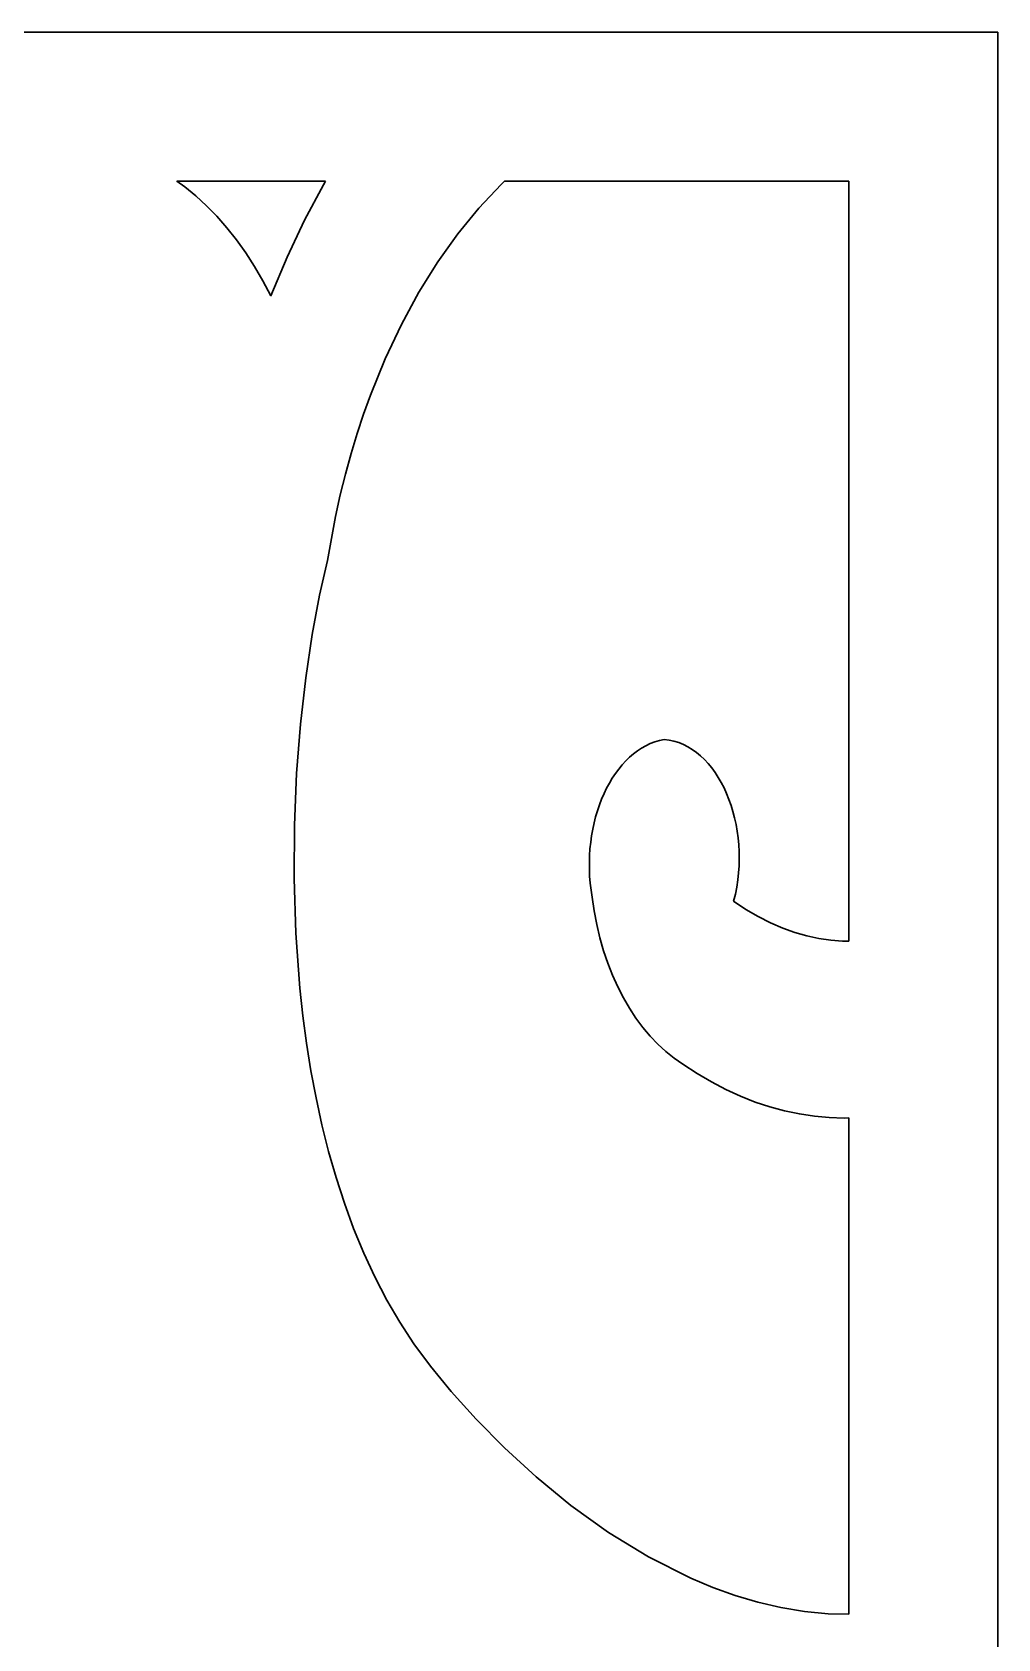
# Model space of a CAD drawing. Header units: centimetres. Extents: x 19.85 to 27, y 2.62 to 9.
# Drawn here: x 26.488 to 27, y 8.149 to 9.001 of the extents above; entities that cross this region are included whole.
import ezdxf

# ---------------------------------------------------------------- set-up
doc = ezdxf.new("R2010")
doc.units = ezdxf.units.CM
doc.header["$MEASUREMENT"] = 0
doc.layers.add('layer 1', color=7, linetype='Continuous')

msp = doc.modelspace()

# ---------------------------------------------------------------- linework, layer by layer
at = {"layer": 'layer 1', "color": 250, "lineweight": 30}
for points, knots in [([(26.99842, 2.62034), (26.99842, 2.62034), (19.84833, 2.62034), (19.84833, 2.62034), (19.84833, 2.62034), (19.84833, 2.62034), (19.84833, 9.00077), (19.84833, 9.00077), (19.84833, 9.00077), (19.84833, 9.00077), (26.99978, 9.00077), (26.99978, 9.00077), (26.99978, 9.00077), (26.99978, 9.00077), (26.99978, 2.62034), (26.99978, 2.62034), (26.99978, 2.62034), (26.99978, 2.62034), (26.99842, 2.62034), (26.99842, 2.62034)], [0, 0, 0, 0, 0.166667, 0.166667, 0.166667, 0.166667, 0.333333, 0.333333, 0.333333, 0.333333, 0.5, 0.5, 0.5, 0.5, 0.666667, 0.666667, 0.666667, 0.666667, 1, 1, 1, 1]), ([(26.64346, 8.92175), (26.64346, 8.92175), (26.56475, 8.92175), (26.56475, 8.92175), (26.56475, 8.92175), (26.56475, 8.92175), (26.56896, 8.91873), (26.56896, 8.91873), (26.56896, 8.91873), (26.56896, 8.91873), (26.57479, 8.91397), (26.57479, 8.91397), (26.57479, 8.91397), (26.57479, 8.91397), (26.58047, 8.90878), (26.58047, 8.90878), (26.58047, 8.90878), (26.58047, 8.90878), (26.58596, 8.90317), (26.58596, 8.90317), (26.58596, 8.90317), (26.58596, 8.90317), (26.59125, 8.89714), (26.59125, 8.89714), (26.59125, 8.89714), (26.59125, 8.89714), (26.59635, 8.89071), (26.59635, 8.89071), (26.59635, 8.89071), (26.59635, 8.89071), (26.60124, 8.88388), (26.60124, 8.88388), (26.60124, 8.88388), (26.60124, 8.88388), (26.6059, 8.87666), (26.6059, 8.87666), (26.6059, 8.87666), (26.6059, 8.87666), (26.61032, 8.86907), (26.61032, 8.86907), (26.61032, 8.86907), (26.61032, 8.86907), (26.61451, 8.86111), (26.61451, 8.86111), (26.61451, 8.86111), (26.61451, 8.86111), (26.62306, 8.88151), (26.62306, 8.88151), (26.62306, 8.88151), (26.62306, 8.88151), (26.63235, 8.90112), (26.63235, 8.90112), (26.63235, 8.90112), (26.63235, 8.90112), (26.64235, 8.91987), (26.64235, 8.91987), (26.64235, 8.91987), (26.64235, 8.91987), (26.64346, 8.92175), (26.64346, 8.92175)], [0, 0, 0, 0, 0.0625, 0.0625, 0.0625, 0.0625, 0.125, 0.125, 0.125, 0.125, 0.1875, 0.1875, 0.1875, 0.1875, 0.25, 0.25, 0.25, 0.25, 0.3125, 0.3125, 0.3125, 0.3125, 0.375, 0.375, 0.375, 0.375, 0.4375, 0.4375, 0.4375, 0.4375, 0.5, 0.5, 0.5, 0.5, 0.5625, 0.5625, 0.5625, 0.5625, 0.625, 0.625, 0.625, 0.625, 0.6875, 0.6875, 0.6875, 0.6875, 0.75, 0.75, 0.75, 0.75, 0.8125, 0.8125, 0.8125, 0.8125, 0.875, 0.875, 0.875, 0.875, 1, 1, 1, 1]), ([(26.92076, 8.1624), (26.92076, 8.1624), (26.92076, 8.42544), (26.92076, 8.42544), (26.92076, 8.42544), (26.92076, 8.42544), (26.91832, 8.42537), (26.91832, 8.42537), (26.91832, 8.42537), (26.91832, 8.42537), (26.91043, 8.42562), (26.91043, 8.42562), (26.91043, 8.42562), (26.91043, 8.42562), (26.90254, 8.42634), (26.90254, 8.42634), (26.90254, 8.42634), (26.90254, 8.42634), (26.89465, 8.42752), (26.89465, 8.42752), (26.89465, 8.42752), (26.89465, 8.42752), (26.88679, 8.42916), (26.88679, 8.42916), (26.88679, 8.42916), (26.88679, 8.42916), (26.87893, 8.43127), (26.87893, 8.43127), (26.87893, 8.43127), (26.87893, 8.43127), (26.87111, 8.43386), (26.87111, 8.43386), (26.87111, 8.43386), (26.87111, 8.43386), (26.86334, 8.43692), (26.86334, 8.43692), (26.86334, 8.43692), (26.86334, 8.43692), (26.85562, 8.44047), (26.85562, 8.44047), (26.85562, 8.44047), (26.85562, 8.44047), (26.84795, 8.44449), (26.84795, 8.44449), (26.84795, 8.44449), (26.84795, 8.44449), (26.84036, 8.44899), (26.84036, 8.44899), (26.84036, 8.44899), (26.84036, 8.44899), (26.83284, 8.45398), (26.83284, 8.45398), (26.83284, 8.45398), (26.83284, 8.45398), (26.82824, 8.45707), (26.82824, 8.45707), (26.82824, 8.45707), (26.82824, 8.45707), (26.8238, 8.46057), (26.8238, 8.46057), (26.8238, 8.46057), (26.8238, 8.46057), (26.81956, 8.46446), (26.81956, 8.46446), (26.81956, 8.46446), (26.81956, 8.46446), (26.8155, 8.46871), (26.8155, 8.46871), (26.8155, 8.46871), (26.8155, 8.46871), (26.81162, 8.47332), (26.81162, 8.47332), (26.81162, 8.47332), (26.81162, 8.47332), (26.80797, 8.47826), (26.80797, 8.47826), (26.80797, 8.47826), (26.80797, 8.47826), (26.80453, 8.48353), (26.80453, 8.48353), (26.80453, 8.48353), (26.80453, 8.48353), (26.80131, 8.48909), (26.80131, 8.48909), (26.80131, 8.48909), (26.80131, 8.48909), (26.79833, 8.49494), (26.79833, 8.49494), (26.79833, 8.49494), (26.79833, 8.49494), (26.79559, 8.50106), (26.79559, 8.50106), (26.79559, 8.50106), (26.79559, 8.50106), (26.79311, 8.50743), (26.79311, 8.50743), (26.79311, 8.50743), (26.79311, 8.50743), (26.79087, 8.51403), (26.79087, 8.51403), (26.79087, 8.51403), (26.79087, 8.51403), (26.78892, 8.52085), (26.78892, 8.52085), (26.78892, 8.52085), (26.78892, 8.52085), (26.78725, 8.52789), (26.78725, 8.52789), (26.78725, 8.52789), (26.78725, 8.52789), (26.78586, 8.5351), (26.78586, 8.5351), (26.78586, 8.5351), (26.78586, 8.5351), (26.78477, 8.54248), (26.78477, 8.54248), (26.78477, 8.54248), (26.78477, 8.54248), (26.78418, 8.54617), (26.78418, 8.54617), (26.78418, 8.54617), (26.78418, 8.54617), (26.78375, 8.54987), (26.78375, 8.54987), (26.78375, 8.54987), (26.78375, 8.54987), (26.78345, 8.55354), (26.78345, 8.55354), (26.78345, 8.55354), (26.78345, 8.55354), (26.7833, 8.5572), (26.7833, 8.5572), (26.7833, 8.5572), (26.7833, 8.5572), (26.78328, 8.56083), (26.78328, 8.56083), (26.78328, 8.56083), (26.78328, 8.56083), (26.78338, 8.56443), (26.78338, 8.56443), (26.78338, 8.56443), (26.78338, 8.56443), (26.78362, 8.56799), (26.78362, 8.56799), (26.78362, 8.56799), (26.78362, 8.56799), (26.78399, 8.57151), (26.78399, 8.57151), (26.78399, 8.57151), (26.78399, 8.57151), (26.78448, 8.57497), (26.78448, 8.57497), (26.78448, 8.57497), (26.78448, 8.57497), (26.78508, 8.57839), (26.78508, 8.57839), (26.78508, 8.57839), (26.78508, 8.57839), (26.7858, 8.58174), (26.7858, 8.58174), (26.7858, 8.58174), (26.7858, 8.58174), (26.78663, 8.58501), (26.78663, 8.58501), (26.78663, 8.58501), (26.78663, 8.58501), (26.78759, 8.58821), (26.78759, 8.58821), (26.78759, 8.58821), (26.78759, 8.58821), (26.78865, 8.59133), (26.78865, 8.59133), (26.78865, 8.59133), (26.78865, 8.59133), (26.78981, 8.59436), (26.78981, 8.59436), (26.78981, 8.59436), (26.78981, 8.59436), (26.79108, 8.59729), (26.79108, 8.59729), (26.79108, 8.59729), (26.79108, 8.59729), (26.79244, 8.60012), (26.79244, 8.60012), (26.79244, 8.60012), (26.79244, 8.60012), (26.79391, 8.60283), (26.79391, 8.60283), (26.79391, 8.60283), (26.79391, 8.60283), (26.79546, 8.60544), (26.79546, 8.60544), (26.79546, 8.60544), (26.79546, 8.60544), (26.79711, 8.60793), (26.79711, 8.60793), (26.79711, 8.60793), (26.79711, 8.60793), (26.79885, 8.61028), (26.79885, 8.61028), (26.79885, 8.61028), (26.79885, 8.61028), (26.80067, 8.6125), (26.80067, 8.6125), (26.80067, 8.6125), (26.80067, 8.6125), (26.80256, 8.61459), (26.80256, 8.61459), (26.80256, 8.61459), (26.80256, 8.61459), (26.80454, 8.61652), (26.80454, 8.61652), (26.80454, 8.61652), (26.80454, 8.61652), (26.80661, 8.6183), (26.80661, 8.6183), (26.80661, 8.6183), (26.80661, 8.6183), (26.80874, 8.61991), (26.80874, 8.61991), (26.80874, 8.61991), (26.80874, 8.61991), (26.81093, 8.62137), (26.81093, 8.62137), (26.81093, 8.62137), (26.81093, 8.62137), (26.81321, 8.62265), (26.81321, 8.62265), (26.81321, 8.62265), (26.81321, 8.62265), (26.81553, 8.62375), (26.81553, 8.62375), (26.81553, 8.62375), (26.81553, 8.62375), (26.81793, 8.62467), (26.81793, 8.62467), (26.81793, 8.62467), (26.81793, 8.62467), (26.82039, 8.6254), (26.82039, 8.6254), (26.82039, 8.6254), (26.82039, 8.6254), (26.82289, 8.62592), (26.82289, 8.62592), (26.82289, 8.62592), (26.82289, 8.62592), (26.82555, 8.62561), (26.82555, 8.62561), (26.82555, 8.62561), (26.82555, 8.62561), (26.82814, 8.62506), (26.82814, 8.62506), (26.82814, 8.62506), (26.82814, 8.62506), (26.83067, 8.62428), (26.83067, 8.62428), (26.83067, 8.62428), (26.83067, 8.62428), (26.83313, 8.62328), (26.83313, 8.62328), (26.83313, 8.62328), (26.83313, 8.62328), (26.83551, 8.62208), (26.83551, 8.62208), (26.83551, 8.62208), (26.83551, 8.62208), (26.83783, 8.62067), (26.83783, 8.62067), (26.83783, 8.62067), (26.83783, 8.62067), (26.84006, 8.61906), (26.84006, 8.61906), (26.84006, 8.61906), (26.84006, 8.61906), (26.84222, 8.61727), (26.84222, 8.61727), (26.84222, 8.61727), (26.84222, 8.61727), (26.84428, 8.61531), (26.84428, 8.61531), (26.84428, 8.61531), (26.84428, 8.61531), (26.84625, 8.61317), (26.84625, 8.61317), (26.84625, 8.61317), (26.84625, 8.61317), (26.84814, 8.61088), (26.84814, 8.61088), (26.84814, 8.61088), (26.84814, 8.61088), (26.84992, 8.60844), (26.84992, 8.60844), (26.84992, 8.60844), (26.84992, 8.60844), (26.8516, 8.60584), (26.8516, 8.60584), (26.8516, 8.60584), (26.8516, 8.60584), (26.85319, 8.60312), (26.85319, 8.60312), (26.85319, 8.60312), (26.85319, 8.60312), (26.85466, 8.60026), (26.85466, 8.60026), (26.85466, 8.60026), (26.85466, 8.60026), (26.85601, 8.59728), (26.85601, 8.59728), (26.85601, 8.59728), (26.85601, 8.59728), (26.85726, 8.5942), (26.85726, 8.5942), (26.85726, 8.5942), (26.85726, 8.5942), (26.85838, 8.59101), (26.85838, 8.59101), (26.85838, 8.59101), (26.85838, 8.59101), (26.85939, 8.58773), (26.85939, 8.58773), (26.85939, 8.58773), (26.85939, 8.58773), (26.86027, 8.58436), (26.86027, 8.58436), (26.86027, 8.58436), (26.86027, 8.58436), (26.86102, 8.58092), (26.86102, 8.58092), (26.86102, 8.58092), (26.86102, 8.58092), (26.86164, 8.5774), (26.86164, 8.5774), (26.86164, 8.5774), (26.86164, 8.5774), (26.86213, 8.57382), (26.86213, 8.57382), (26.86213, 8.57382), (26.86213, 8.57382), (26.86246, 8.5702), (26.86246, 8.5702), (26.86246, 8.5702), (26.86246, 8.5702), (26.86266, 8.56652), (26.86266, 8.56652), (26.86266, 8.56652), (26.86266, 8.56652), (26.86272, 8.56281), (26.86272, 8.56281), (26.86272, 8.56281), (26.86272, 8.56281), (26.86262, 8.55907), (26.86262, 8.55907), (26.86262, 8.55907), (26.86262, 8.55907), (26.86236, 8.55532), (26.86236, 8.55532), (26.86236, 8.55532), (26.86236, 8.55532), (26.86195, 8.55155), (26.86195, 8.55155), (26.86195, 8.55155), (26.86195, 8.55155), (26.86138, 8.54778), (26.86138, 8.54778), (26.86138, 8.54778), (26.86138, 8.54778), (26.86065, 8.544), (26.86065, 8.544), (26.86065, 8.544), (26.86065, 8.544), (26.85974, 8.54025), (26.85974, 8.54025), (26.85974, 8.54025), (26.85974, 8.54025), (26.8663, 8.53592), (26.8663, 8.53592), (26.8663, 8.53592), (26.8663, 8.53592), (26.87283, 8.53211), (26.87283, 8.53211), (26.87283, 8.53211), (26.87283, 8.53211), (26.87933, 8.52881), (26.87933, 8.52881), (26.87933, 8.52881), (26.87933, 8.52881), (26.88579, 8.52601), (26.88579, 8.52601), (26.88579, 8.52601), (26.88579, 8.52601), (26.89222, 8.5237), (26.89222, 8.5237), (26.89222, 8.5237), (26.89222, 8.5237), (26.8986, 8.52188), (26.8986, 8.52188), (26.8986, 8.52188), (26.8986, 8.52188), (26.90493, 8.52052), (26.90493, 8.52052), (26.90493, 8.52052), (26.90493, 8.52052), (26.9112, 8.51961), (26.9112, 8.51961), (26.9112, 8.51961), (26.9112, 8.51961), (26.91742, 8.51916), (26.91742, 8.51916), (26.91742, 8.51916), (26.91742, 8.51916), (26.92076, 8.51915), (26.92076, 8.51915), (26.92076, 8.51915), (26.92076, 8.51915), (26.92076, 8.92175), (26.92076, 8.92175), (26.92076, 8.92175), (26.92076, 8.92175), (26.7384, 8.92175), (26.7384, 8.92175), (26.7384, 8.92175), (26.7384, 8.92175), (26.73653, 8.92002), (26.73653, 8.92002), (26.73653, 8.92002), (26.73653, 8.92002), (26.7248, 8.90751), (26.7248, 8.90751), (26.7248, 8.90751), (26.7248, 8.90751), (26.7136, 8.89383), (26.7136, 8.89383), (26.7136, 8.89383), (26.7136, 8.89383), (26.70298, 8.87898), (26.70298, 8.87898), (26.70298, 8.87898), (26.70298, 8.87898), (26.69299, 8.863), (26.69299, 8.863), (26.69299, 8.863), (26.69299, 8.863), (26.68367, 8.84589), (26.68367, 8.84589), (26.68367, 8.84589), (26.68367, 8.84589), (26.67506, 8.82767), (26.67506, 8.82767), (26.67506, 8.82767), (26.67506, 8.82767), (26.66723, 8.80838), (26.66723, 8.80838), (26.66723, 8.80838), (26.66723, 8.80838), (26.66361, 8.79833), (26.66361, 8.79833), (26.66361, 8.79833), (26.66361, 8.79833), (26.66021, 8.78802), (26.66021, 8.78802), (26.66021, 8.78802), (26.66021, 8.78802), (26.65702, 8.77745), (26.65702, 8.77745), (26.65702, 8.77745), (26.65702, 8.77745), (26.65405, 8.76662), (26.65405, 8.76662), (26.65405, 8.76662), (26.65405, 8.76662), (26.65132, 8.75553), (26.65132, 8.75553), (26.65132, 8.75553), (26.65132, 8.75553), (26.64881, 8.74419), (26.64881, 8.74419), (26.64881, 8.74419), (26.64881, 8.74419), (26.64453, 8.72077), (26.64453, 8.72077), (26.64453, 8.72077), (26.64453, 8.72077), (26.64027, 8.70235), (26.64027, 8.70235), (26.64027, 8.70235), (26.64027, 8.70235), (26.63638, 8.68156), (26.63638, 8.68156), (26.63638, 8.68156), (26.63638, 8.68156), (26.63297, 8.65868), (26.63297, 8.65868), (26.63297, 8.65868), (26.63297, 8.65868), (26.6302, 8.63402), (26.6302, 8.63402), (26.6302, 8.63402), (26.6302, 8.63402), (26.62815, 8.60786), (26.62815, 8.60786), (26.62815, 8.60786), (26.62815, 8.60786), (26.62696, 8.5805), (26.62696, 8.5805), (26.62696, 8.5805), (26.62696, 8.5805), (26.62677, 8.55224), (26.62677, 8.55224), (26.62677, 8.55224), (26.62677, 8.55224), (26.6277, 8.52337), (26.6277, 8.52337), (26.6277, 8.52337), (26.6277, 8.52337), (26.62987, 8.49418), (26.62987, 8.49418), (26.62987, 8.49418), (26.62987, 8.49418), (26.63146, 8.47956), (26.63146, 8.47956), (26.63146, 8.47956), (26.63146, 8.47956), (26.6334, 8.46497), (26.6334, 8.46497), (26.6334, 8.46497), (26.6334, 8.46497), (26.63573, 8.45045), (26.63573, 8.45045), (26.63573, 8.45045), (26.63573, 8.45045), (26.63843, 8.43604), (26.63843, 8.43604), (26.63843, 8.43604), (26.63843, 8.43604), (26.64154, 8.42177), (26.64154, 8.42177), (26.64154, 8.42177), (26.64154, 8.42177), (26.64507, 8.40767), (26.64507, 8.40767), (26.64507, 8.40767), (26.64507, 8.40767), (26.64904, 8.3938), (26.64904, 8.3938), (26.64904, 8.3938), (26.64904, 8.3938), (26.65345, 8.38017), (26.65345, 8.38017), (26.65345, 8.38017), (26.65345, 8.38017), (26.65834, 8.36684), (26.65834, 8.36684), (26.65834, 8.36684), (26.65834, 8.36684), (26.6637, 8.35382), (26.6637, 8.35382), (26.6637, 8.35382), (26.6637, 8.35382), (26.66956, 8.34118), (26.66956, 8.34118), (26.66956, 8.34118), (26.66956, 8.34118), (26.67594, 8.32893), (26.67594, 8.32893), (26.67594, 8.32893), (26.67594, 8.32893), (26.68285, 8.31712), (26.68285, 8.31712), (26.68285, 8.31712), (26.68285, 8.31712), (26.6903, 8.30578), (26.6903, 8.30578), (26.6903, 8.30578), (26.6903, 8.30578), (26.69911, 8.29386), (26.69911, 8.29386), (26.69911, 8.29386), (26.69911, 8.29386), (26.71014, 8.28038), (26.71014, 8.28038), (26.71014, 8.28038), (26.71014, 8.28038), (26.72325, 8.26578), (26.72325, 8.26578), (26.72325, 8.26578), (26.72325, 8.26578), (26.73829, 8.25055), (26.73829, 8.25055), (26.73829, 8.25055), (26.73829, 8.25055), (26.7551, 8.23517), (26.7551, 8.23517), (26.7551, 8.23517), (26.7551, 8.23517), (26.77354, 8.2201), (26.77354, 8.2201), (26.77354, 8.2201), (26.77354, 8.2201), (26.79344, 8.20581), (26.79344, 8.20581), (26.79344, 8.20581), (26.79344, 8.20581), (26.81467, 8.19278), (26.81467, 8.19278), (26.81467, 8.19278), (26.81467, 8.19278), (26.83708, 8.18148), (26.83708, 8.18148), (26.83708, 8.18148), (26.83708, 8.18148), (26.84867, 8.17663), (26.84867, 8.17663), (26.84867, 8.17663), (26.84867, 8.17663), (26.86051, 8.17238), (26.86051, 8.17238), (26.86051, 8.17238), (26.86051, 8.17238), (26.87257, 8.1688), (26.87257, 8.1688), (26.87257, 8.1688), (26.87257, 8.1688), (26.88481, 8.16596), (26.88481, 8.16596), (26.88481, 8.16596), (26.88481, 8.16596), (26.89724, 8.16389), (26.89724, 8.16389), (26.89724, 8.16389), (26.89724, 8.16389), (26.90984, 8.16266), (26.90984, 8.16266), (26.90984, 8.16266), (26.90984, 8.16266), (26.92076, 8.1624), (26.92076, 8.1624)], [0, 0, 0, 0, 0.00625, 0.00625, 0.00625, 0.00625, 0.0125, 0.0125, 0.0125, 0.0125, 0.01875, 0.01875, 0.01875, 0.01875, 0.025, 0.025, 0.025, 0.025, 0.03125, 0.03125, 0.03125, 0.03125, 0.0375, 0.0375, 0.0375, 0.0375, 0.04375, 0.04375, 0.04375, 0.04375, 0.05, 0.05, 0.05, 0.05, 0.05625, 0.05625, 0.05625, 0.05625, 0.0625, 0.0625, 0.0625, 0.0625, 0.06875, 0.06875, 0.06875, 0.06875, 0.075, 0.075, 0.075, 0.075, 0.08125, 0.08125, 0.08125, 0.08125, 0.0875, 0.0875, 0.0875, 0.0875, 0.09375, 0.09375, 0.09375, 0.09375, 0.1, 0.1, 0.1, 0.1, 0.10625, 0.10625, 0.10625, 0.10625, 0.1125, 0.1125, 0.1125, 0.1125, 0.11875, 0.11875, 0.11875, 0.11875, 0.125, 0.125, 0.125, 0.125, 0.13125, 0.13125, 0.13125, 0.13125, 0.1375, 0.1375, 0.1375, 0.1375, 0.14375, 0.14375, 0.14375, 0.14375, 0.15, 0.15, 0.15, 0.15, 0.15625, 0.15625, 0.15625, 0.15625, 0.1625, 0.1625, 0.1625, 0.1625, 0.16875, 0.16875, 0.16875, 0.16875, 0.175, 0.175, 0.175, 0.175, 0.18125, 0.18125, 0.18125, 0.18125, 0.1875, 0.1875, 0.1875, 0.1875, 0.19375, 0.19375, 0.19375, 0.19375, 0.2, 0.2, 0.2, 0.2, 0.20625, 0.20625, 0.20625, 0.20625, 0.2125, 0.2125, 0.2125, 0.2125, 0.21875, 0.21875, 0.21875, 0.21875, 0.225, 0.225, 0.225, 0.225, 0.23125, 0.23125, 0.23125, 0.23125, 0.2375, 0.2375, 0.2375, 0.2375, 0.24375, 0.24375, 0.24375, 0.24375, 0.25, 0.25, 0.25, 0.25, 0.25625, 0.25625, 0.25625, 0.25625, 0.2625, 0.2625, 0.2625, 0.2625, 0.26875, 0.26875, 0.26875, 0.26875, 0.275, 0.275, 0.275, 0.275, 0.28125, 0.28125, 0.28125, 0.28125, 0.2875, 0.2875, 0.2875, 0.2875, 0.29375, 0.29375, 0.29375, 0.29375, 0.3, 0.3, 0.3, 0.3, 0.30625, 0.30625, 0.30625, 0.30625, 0.3125, 0.3125, 0.3125, 0.3125, 0.31875, 0.31875, 0.31875, 0.31875, 0.325, 0.325, 0.325, 0.325, 0.33125, 0.33125, 0.33125, 0.33125, 0.3375, 0.3375, 0.3375, 0.3375, 0.34375, 0.34375, 0.34375, 0.34375, 0.35, 0.35, 0.35, 0.35, 0.35625, 0.35625, 0.35625, 0.35625, 0.3625, 0.3625, 0.3625, 0.3625, 0.36875, 0.36875, 0.36875, 0.36875, 0.375, 0.375, 0.375, 0.375, 0.38125, 0.38125, 0.38125, 0.38125, 0.3875, 0.3875, 0.3875, 0.3875, 0.39375, 0.39375, 0.39375, 0.39375, 0.4, 0.4, 0.4, 0.4, 0.40625, 0.40625, 0.40625, 0.40625, 0.4125, 0.4125, 0.4125, 0.4125, 0.41875, 0.41875, 0.41875, 0.41875, 0.425, 0.425, 0.425, 0.425, 0.43125, 0.43125, 0.43125, 0.43125, 0.4375, 0.4375, 0.4375, 0.4375, 0.44375, 0.44375, 0.44375, 0.44375, 0.45, 0.45, 0.45, 0.45, 0.45625, 0.45625, 0.45625, 0.45625, 0.4625, 0.4625, 0.4625, 0.4625, 0.46875, 0.46875, 0.46875, 0.46875, 0.475, 0.475, 0.475, 0.475, 0.48125, 0.48125, 0.48125, 0.48125, 0.4875, 0.4875, 0.4875, 0.4875, 0.49375, 0.49375, 0.49375, 0.49375, 0.5, 0.5, 0.5, 0.5, 0.50625, 0.50625, 0.50625, 0.50625, 0.5125, 0.5125, 0.5125, 0.5125, 0.51875, 0.51875, 0.51875, 0.51875, 0.525, 0.525, 0.525, 0.525, 0.53125, 0.53125, 0.53125, 0.53125, 0.5375, 0.5375, 0.5375, 0.5375, 0.54375, 0.54375, 0.54375, 0.54375, 0.55, 0.55, 0.55, 0.55, 0.55625, 0.55625, 0.55625, 0.55625, 0.5625, 0.5625, 0.5625, 0.5625, 0.56875, 0.56875, 0.56875, 0.56875, 0.575, 0.575, 0.575, 0.575, 0.58125, 0.58125, 0.58125, 0.58125, 0.5875, 0.5875, 0.5875, 0.5875, 0.59375, 0.59375, 0.59375, 0.59375, 0.6, 0.6, 0.6, 0.6, 0.60625, 0.60625, 0.60625, 0.60625, 0.6125, 0.6125, 0.6125, 0.6125, 0.61875, 0.61875, 0.61875, 0.61875, 0.625, 0.625, 0.625, 0.625, 0.63125, 0.63125, 0.63125, 0.63125, 0.6375, 0.6375, 0.6375, 0.6375, 0.64375, 0.64375, 0.64375, 0.64375, 0.65, 0.65, 0.65, 0.65, 0.65625, 0.65625, 0.65625, 0.65625, 0.6625, 0.6625, 0.6625, 0.6625, 0.66875, 0.66875, 0.66875, 0.66875, 0.675, 0.675, 0.675, 0.675, 0.68125, 0.68125, 0.68125, 0.68125, 0.6875, 0.6875, 0.6875, 0.6875, 0.69375, 0.69375, 0.69375, 0.69375, 0.7, 0.7, 0.7, 0.7, 0.70625, 0.70625, 0.70625, 0.70625, 0.7125, 0.7125, 0.7125, 0.7125, 0.71875, 0.71875, 0.71875, 0.71875, 0.725, 0.725, 0.725, 0.725, 0.73125, 0.73125, 0.73125, 0.73125, 0.7375, 0.7375, 0.7375, 0.7375, 0.74375, 0.74375, 0.74375, 0.74375, 0.75, 0.75, 0.75, 0.75, 0.75625, 0.75625, 0.75625, 0.75625, 0.7625, 0.7625, 0.7625, 0.7625, 0.76875, 0.76875, 0.76875, 0.76875, 0.775, 0.775, 0.775, 0.775, 0.78125, 0.78125, 0.78125, 0.78125, 0.7875, 0.7875, 0.7875, 0.7875, 0.79375, 0.79375, 0.79375, 0.79375, 0.8, 0.8, 0.8, 0.8, 0.80625, 0.80625, 0.80625, 0.80625, 0.8125, 0.8125, 0.8125, 0.8125, 0.81875, 0.81875, 0.81875, 0.81875, 0.825, 0.825, 0.825, 0.825, 0.83125, 0.83125, 0.83125, 0.83125, 0.8375, 0.8375, 0.8375, 0.8375, 0.84375, 0.84375, 0.84375, 0.84375, 0.85, 0.85, 0.85, 0.85, 0.85625, 0.85625, 0.85625, 0.85625, 0.8625, 0.8625, 0.8625, 0.8625, 0.86875, 0.86875, 0.86875, 0.86875, 0.875, 0.875, 0.875, 0.875, 0.88125, 0.88125, 0.88125, 0.88125, 0.8875, 0.8875, 0.8875, 0.8875, 0.89375, 0.89375, 0.89375, 0.89375, 0.9, 0.9, 0.9, 0.9, 0.90625, 0.90625, 0.90625, 0.90625, 0.9125, 0.9125, 0.9125, 0.9125, 0.91875, 0.91875, 0.91875, 0.91875, 0.925, 0.925, 0.925, 0.925, 0.93125, 0.93125, 0.93125, 0.93125, 0.9375, 0.9375, 0.9375, 0.9375, 0.94375, 0.94375, 0.94375, 0.94375, 0.95, 0.95, 0.95, 0.95, 0.95625, 0.95625, 0.95625, 0.95625, 0.9625, 0.9625, 0.9625, 0.9625, 0.96875, 0.96875, 0.96875, 0.96875, 0.975, 0.975, 0.975, 0.975, 0.98125, 0.98125, 0.98125, 0.98125, 0.9875, 0.9875, 0.9875, 0.9875, 1, 1, 1, 1])]:
    msp.add_open_spline(points, degree=3, knots=knots, dxfattribs=at)

doc.saveas('drawing.dxf')
